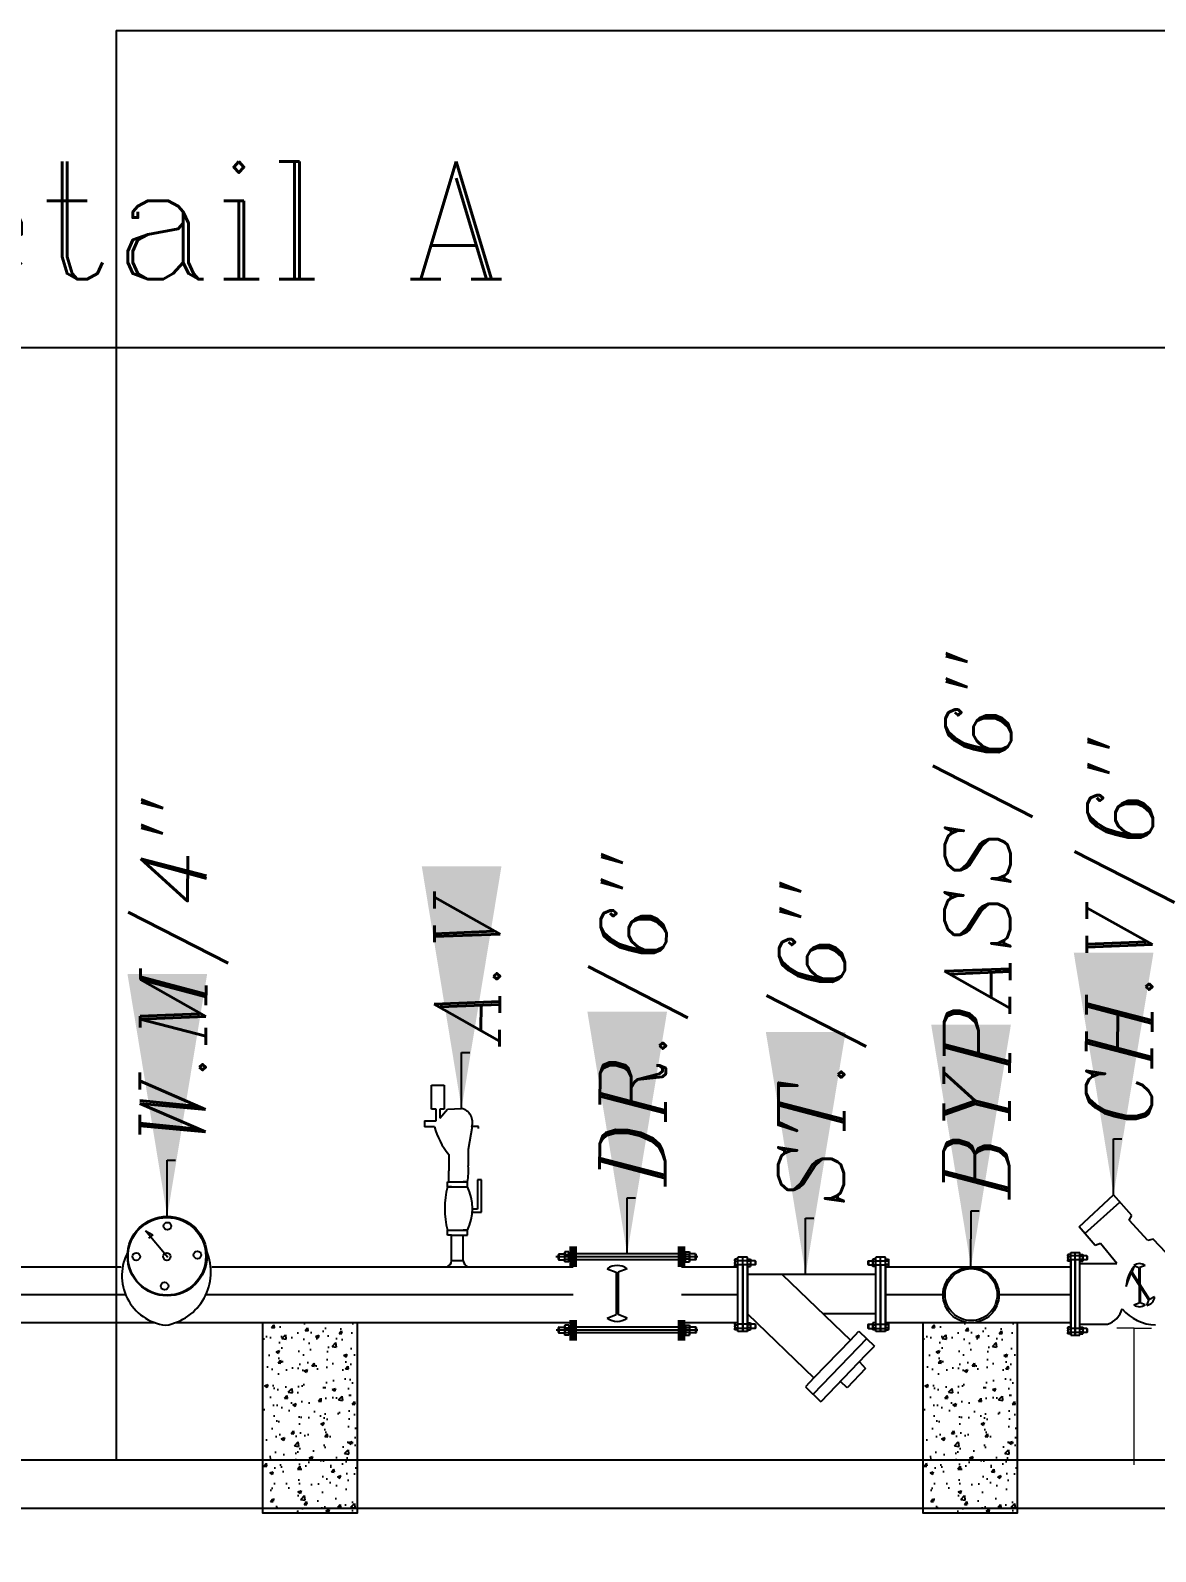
# Model space of a CAD drawing. Extents: x 152000 to 152174, y 158796 to 159332.
# Drawn here: x 152061.384 to 152063.705, y 159119.186 to 159122.325 of the extents above; entities that cross this region are included whole.
import ezdxf

# ---------------------------------------------------------------- set-up
doc = ezdxf.new("R2010")
doc.units = 0
doc.header["$LTSCALE"] = 3
doc.header["$MEASUREMENT"] = 0
doc.header["$PDMODE"] = 2
doc.header["$PDSIZE"] = 0.03
doc.linetypes.add('AUSGEZOGEN', pattern=[0])
doc.linetypes.add('CENTERX41', pattern=[4.75, 2.5, -0.25, 0.25, -0.25, 0.25, -0.25, 0.25, -0.25, 0.25, -0.25])
doc.layers.get('0').update_dxf_attribs({"linetype": 'CONTINUOUS'})
doc.layers.get('DEFPOINTS').update_dxf_attribs({"linetype": 'CONTINUOUS'})
doc.layers.add('BEAM', color=6, linetype='CONTINUOUS', lineweight=13)
doc.layers.add('LAND CORNERS', color=255, linetype='CONTINUOUS', lineweight=25)
for name, color, linetype in [('DIA 100mm', 1, 'CONTINUOUS'), ('EBENE0', 7, 'AUSGEZOGEN'), ('MECH', 6, 'CONTINUOUS'), ('NUMBERS', 6, 'CONTINUOUS'), ('TEXTS', 1, 'CONTINUOUS')]:
    doc.layers.add(name, color=color, linetype=linetype)
doc.styles.add('italic', font='italicc.shx', dxfattribs={"height": 0.4})
doc.styles.add('ROMANC', font='ROMANC', dxfattribs={"height": 7})
doc.dimstyles.new('mais 1-100 plan', dxfattribs={"dimtxt": 0.25, "dimasz": 0.1635, "dimexe": 0.18, "dimexo": 0.0625, "dimgap": 0, "dimtad": 1, "dimzin": 0, "dimdsep": 46, "dimtxsty": 'Standard', "dimblk": 'OBLIQUE', "dimcen": 0, "dimse1": 1, "dimse2": 1, "dimclrd": 8, "dimclrt": 4, "dimadec": 0, "dimazin": 0, "dimtfac": 1, "dimtix": 1, "dimtofl": 0, "dimtmove": 0, "dimatfit": 3, "dimldrblk": 'OBLIQUE', "dimfxl": 0.18, "dimtolj": 1, "dimtzin": 0, "dimarcsym": 0})
doc.dimstyles.get("Standard").update_dxf_attribs({"dimtxt": 0.7, "dimasz": 0.5, "dimexe": 4.572, "dimexo": 1.5875, "dimgap": 0.01, "dimtad": 1, "dimzin": 0, "dimdsep": 46, "dimtxsty": 'Standard', "dimcen": 2.286, "dimse1": 1, "dimse2": 1, "dimsd1": 1, "dimsd2": 1, "dimadec": 0, "dimazin": 0, "dimtfac": 1, "dimtdec": 4, "dimtofl": 0, "dimtmove": 0, "dimatfit": 3, "dimfxl": 1, "dimtolj": 1, "dimtzin": 0, "dimarcsym": 0})

# ---------------------------------------------------------------- blocks, each defined once
blk = doc.blocks.new('*D156')
at = {"layer": 'DEFPOINTS', "color": 0, "transparency": 16777216}
for p in [(152067.0555, 159119.9511), (152056.5608, 159119.2751), (152067.0555, 159118.7318)]:
    blk.add_point(p, dxfattribs=at)
at = {"layer": 'LAND CORNERS', "color": 2, "lineweight": -2, "transparency": 16777216}
blk.add_line((152056.8608, 159118.7318), (152066.7555, 159118.7318), dxfattribs=at)
at = {"layer": 'LAND CORNERS', "color": 2, "transparency": 16777216}
for points in [[(152056.8608, 159118.7818), (152056.8608, 159118.6818), (152056.5608, 159118.7318)], [(152066.7555, 159118.7818), (152066.7555, 159118.6818), (152067.0555, 159118.7318)]]:
    blk.add_solid(points, dxfattribs=at)
at = {"layer": 'LAND CORNERS', "color": 2, "transparency": 16777216, "insert": (152061.8081, 159118.9068), "char_height": 0.25, "attachment_point": 5}
blk.add_mtext('\\A1;10.49', dxfattribs=at)
blk = doc.blocks.new('_OBLIQUE')
at = {"color": 0, "linetype": 'ByBlock'}
blk.add_line((-0.5, -0.5), (0.5, 0.5), dxfattribs=at)

msp = doc.modelspace()

# ---------------------------------------------------------------- hatches: boundary and pattern name
h = msp.add_hatch()
h.set_pattern_fill('AR-CONC', color=256, scale=0.009703, style=0)
h.set_pattern_definition([(50, (152103.27269, 158639.875435), (0.069595362, -0.006088805), [0.007277209, -0.080049298]), (355, (152103.27269, 158639.875435), (-0.013462966, 0.07298479), [0.005821767, -0.064039438]), (100.4514, (152103.27849, 158639.87493), (0.056132448, 0.066895941), [0.006184676, -0.068031435]), (46.1842, (152103.27269, 158639.89484), (0.103553814, -0.016060219), [0.010915813, -0.120073946]), (96.6356, (152103.28132, 158639.8935), (0.09068981, 0.094518123), [0.009277014, -0.102047136]), (351.1842, (152103.27269, 158639.89484), (0.090689736, 0.094518194), [0.00873265, -0.096059157]), (21, (152103.282394, 158639.88999), (0.057917564, -0.03906589), [0.007277209, -0.080049298]), (326, (152103.282394, 158639.88999), (0.023608753, 0.070360911), [0.005821767, -0.064039438]), (71.4514, (152103.28722, 158639.886734), (0.081526341, 0.031294957), [0.006184676, -0.068031435]), (37.5, (152103.27269, 158639.875435), (0.0011798641, 0.0323005081), [0, -0.0632632025, 0, -0.0650097326, 0, -0.0642820117]), (7.5, (152103.27269, 158639.875435), (0.025525493, 0.038269552), [0, -0.0370652505, 0, -0.0618077607, 0, -0.0244999365]), (327.5, (152103.251054, 158639.875435), (0.0517964983, -0.0021884868), [0, -0.024257363, 0, -0.0756829723, 0, -0.1004254824]), (317.5, (152103.24135, 158639.875435), (0.056586234, 0.0097131315), [0, -0.031534572, 0, -0.050261256, 0, -0.071316647])])
h.paths.add_polyline_path([(152062.05774, 159119.6582), (152061.86369, 159119.6582), (152061.86369, 159119.26573), (152062.05774, 159119.26573)])
h = msp.add_hatch()
h.set_pattern_fill('AR-CONC', color=256, scale=0.009703, style=0)
h.set_pattern_definition([(50, (152104.63464, 158639.875435), (0.069595362, -0.006088805), [0.007277209, -0.080049298]), (355, (152104.63464, 158639.875435), (-0.013462966, 0.07298479), [0.005821767, -0.064039438]), (100.4514, (152104.64044, 158639.87493), (0.056132448, 0.066895941), [0.006184676, -0.068031435]), (46.1842, (152104.63464, 158639.89484), (0.103553814, -0.016060219), [0.010915813, -0.120073946]), (96.6356, (152104.64327, 158639.8935), (0.09068981, 0.094518123), [0.009277014, -0.102047136]), (351.1842, (152104.63464, 158639.89484), (0.090689736, 0.094518194), [0.00873265, -0.096059157]), (21, (152104.644343, 158639.88999), (0.057917564, -0.03906589), [0.007277209, -0.080049298]), (326, (152104.64434, 158639.88999), (0.023608753, 0.070360911), [0.005821767, -0.064039438]), (71.4514, (152104.64917, 158639.886734), (0.081526341, 0.031294957), [0.006184676, -0.068031435]), (37.5, (152104.63464, 158639.875435), (0.0011798641, 0.0323005081), [0, -0.0632632025, 0, -0.0650097326, 0, -0.0642820117]), (7.5, (152104.63464, 158639.875435), (0.025525493, 0.038269552), [0, -0.0370652505, 0, -0.0618077607, 0, -0.0244999365]), (327.5, (152104.613003, 158639.875435), (0.0517964983, -0.0021884868), [0, -0.024257363, 0, -0.0756829723, 0, -0.1004254824]), (317.5, (152104.6033, 158639.875435), (0.056586234, 0.0097131315), [0, -0.031534572, 0, -0.050261256, 0, -0.071316647])])
h.paths.add_polyline_path([(152063.41969, 159119.6582), (152063.22564, 159119.6582), (152063.22564, 159119.26573), (152063.41969, 159119.26573)])

# ---------------------------------------------------------------- linework, layer by layer
for points in [[(152062.05774, 159119.6582), (152062.05774, 159119.26573), (152061.86369, 159119.26573), (152061.86369, 159119.6582)], [(152063.41969, 159119.6582), (152063.41969, 159119.26573), (152063.22564, 159119.26573), (152063.22564, 159119.6582)]]:
    msp.add_lwpolyline(points)
at = {"color": 7}
for centre in [(152061.66659, 159119.85775), (152061.60242, 159119.79474), (152061.66543, 159119.79474), (152061.72844, 159119.79826), (152061.66078, 159119.7341)]:
    msp.add_circle(centre, 0.00776, dxfattribs=at)
at = {"layer": 'BEAM', "color": 2}
for p, q in [((152063.66097, 159119.64688), (152063.62511, 159119.64688)), ((152063.66097, 159119.64688), (152063.69682, 159119.64688)), ((152063.66097, 159119.36507), (152063.66097, 159119.64688))]:
    msp.add_line(p, q, dxfattribs=at)
at = {"layer": 'DIA 100mm', "color": 1, "linetype": 'CENTERX41'}
for centre, radius in [((152063.32426, 159119.71578), 0.05758), ((152063.32452, 159119.71652), 0.05367)]:
    msp.add_circle(centre, radius, dxfattribs=at)
at = {"layer": 'EBENE0', "color": 8, "linetype": 'AUSGEZOGEN'}
for p, q in [((152061.5608, 159122.32507), (152061.5608, 159119.37507)), ((152061.5608, 159122.32507), (152065.3608, 159122.32507)), ((152061.5608, 159122.32507), (152061.5608, 159119.37507)), ((152061.5608, 159122.32507), (152065.3608, 159122.32507)), ((152065.9608, 159119.37507), (152056.5608, 159119.37507)), ((152065.9608, 159119.27507), (152056.5608, 159119.27507))]:
    msp.add_line(p, q, dxfattribs=at)
at = {"layer": 'MECH'}
for p, q in [((152062.21117, 159120.09882), (152062.21117, 159120.14866)), ((152062.21117, 159120.14866), (152062.2374, 159120.14866)), ((152062.2374, 159120.14866), (152062.2374, 159120.09882)), ((152062.22077, 159120.09882), (152062.21117, 159120.09882)), ((152062.22077, 159120.07519), (152062.22077, 159120.09882)), ((152062.22844, 159120.0803), (152062.24443, 159120.09882)), ((152062.22844, 159120.09882), (152062.22844, 159120.0803)), ((152062.2374, 159120.09882), (152062.22844, 159120.09882)), ((152062.24443, 159120.09882), (152062.27335, 159120.10034)), ((152062.1971, 159120.07519), (152062.22077, 159120.07519)), ((152062.21723, 159120.06296), (152062.1971, 159120.06296)), ((152062.2951, 159120.06329), (152062.28724, 159120.01592)), ((152062.30853, 159120.06329), (152062.2951, 159120.06329)), ((152062.30853, 159120.05946), (152062.30853, 159120.06329)), ((152062.28724, 159120.01592), (152062.28724, 159119.98188)), ((152062.24689, 159120.00577), (152062.24689, 159119.97173)), ((152062.24689, 159119.94926), (152062.24689, 159119.97173)), ((152062.24439, 159119.93906), (152062.24439, 159119.94926)), ((152062.24439, 159119.94926), (152062.28535, 159119.94926)), ((152062.25288, 159119.93906), (152062.24439, 159119.93906)), ((152062.24439, 159119.93906), (152062.28535, 159119.93906)), ((152062.28535, 159119.94926), (152062.27686, 159119.94926)), ((152062.27686, 159119.93906), (152062.28535, 159119.93906)), ((152062.28535, 159119.93906), (152062.28535, 159119.94926)), ((152062.30621, 159119.95295), (152062.30621, 159119.89279)), ((152062.31428, 159119.95295), (152062.30621, 159119.95295)), ((152062.31428, 159119.8864), (152062.31428, 159119.95295)), ((152063.54769, 159119.85619), (152063.61831, 159119.92202)), ((152063.65593, 159119.87989), (152063.61831, 159119.92202)), ((152062.30621, 159119.89279), (152062.29612, 159119.89279)), ((152063.55907, 159119.84283), (152063.63138, 159119.90738)), ((152062.29596, 159119.8864), (152062.31428, 159119.8864)), ((152063.6504, 159119.86985), (152063.65593, 159119.87989)), ((152063.68918, 159119.82825), (152063.6504, 159119.86985)), ((152062.24439, 159119.83893), (152062.24439, 159119.84913)), ((152062.24439, 159119.84913), (152062.28535, 159119.84913)), ((152062.25288, 159119.83893), (152062.24439, 159119.83893)), ((152062.25288, 159119.78597), (152062.25288, 159119.83893)), ((152062.25288, 159119.83893), (152062.27686, 159119.83893)), ((152062.28535, 159119.84913), (152062.27686, 159119.84913)), ((152062.27686, 159119.78597), (152062.27686, 159119.83893)), ((152062.27686, 159119.83893), (152062.28535, 159119.83893)), ((152062.28535, 159119.83893), (152062.28535, 159119.84913)), ((152063.58059, 159119.81757), (152063.54769, 159119.85619)), ((152063.69987, 159119.83072), (152063.68918, 159119.82825)), ((152063.72702, 159119.80278), (152063.69987, 159119.83072)), ((152062.47482, 159119.80024), (152062.47343, 159119.79946)), ((152062.47343, 159119.78913), (152062.47343, 159119.79946)), ((152062.47482, 159119.78836), (152062.47482, 159119.80024)), ((152062.47482, 159119.80024), (152062.48685, 159119.80024)), ((152062.49483, 159119.80456), (152062.48658, 159119.80456)), ((152062.48658, 159119.80456), (152062.48658, 159119.80024)), ((152062.48658, 159119.78836), (152062.48658, 159119.80024)), ((152062.48658, 159119.79896), (152062.49483, 159119.79896)), ((152062.49483, 159119.78403), (152062.49483, 159119.80456)), ((152062.73509, 159119.80024), (152062.49483, 159119.80024)), ((152062.73509, 159119.78403), (152062.73509, 159119.80456)), ((152062.73509, 159119.80456), (152062.74334, 159119.80456)), ((152062.74334, 159119.79896), (152062.73509, 159119.79896)), ((152062.74334, 159119.80456), (152062.74334, 159119.80024)), ((152062.74334, 159119.78836), (152062.74334, 159119.80024)), ((152062.75613, 159119.80024), (152062.7441, 159119.80024)), ((152062.75613, 159119.80024), (152062.75752, 159119.79946)), ((152062.75613, 159119.78836), (152062.75613, 159119.80024)), ((152062.75752, 159119.78913), (152062.75752, 159119.79946)), ((152063.52974, 159119.79908), (152063.5242, 159119.79908)), ((152063.5242, 159119.79908), (152063.5242, 159119.79618)), ((152063.5242, 159119.79618), (152063.5242, 159119.78821)), ((152063.54917, 159119.79618), (152063.52974, 159119.79618)), ((152063.53006, 159119.63248), (152063.53006, 159119.8036)), ((152063.53006, 159119.8036), (152063.53947, 159119.8036)), ((152063.53006, 159119.78911), (152063.53006, 159119.8036)), ((152063.53006, 159119.63248), (152063.53006, 159119.8036)), ((152063.53947, 159119.63248), (152063.53947, 159119.8036)), ((152063.53947, 159119.63248), (152063.53947, 159119.8036)), ((152063.53947, 159119.63248), (152063.53947, 159119.8036)), ((152063.53947, 159119.63248), (152063.53947, 159119.8036)), ((152063.53947, 159119.78911), (152063.53947, 159119.8036)), ((152063.53947, 159119.8036), (152063.54889, 159119.8036)), ((152063.53947, 159119.63248), (152063.53947, 159119.8036)), ((152063.54889, 159119.63248), (152063.54889, 159119.8036)), ((152063.54917, 159119.79908), (152063.5547, 159119.79908)), ((152063.5547, 159119.79908), (152063.5547, 159119.79618)), ((152063.5547, 159119.79618), (152063.5547, 159119.78821)), ((152063.56328, 159119.79618), (152063.55521, 159119.79618)), ((152063.56328, 159119.79618), (152063.56328, 159119.78821)), ((152063.56421, 159119.79566), (152063.56328, 159119.79618)), ((152063.59128, 159119.82168), (152063.58059, 159119.81757)), ((152063.62501, 159119.7806), (152063.59128, 159119.82168)), ((152062.27686, 159119.78597), (152062.25288, 159119.78597)), ((152062.76101, 159119.7943), (152062.46813, 159119.7943)), ((152062.47343, 159119.78913), (152062.47482, 159119.78836)), ((152062.47482, 159119.78836), (152062.48685, 159119.78836)), ((152062.48658, 159119.78963), (152062.49483, 159119.78963)), ((152062.48658, 159119.78403), (152062.48658, 159119.78836)), ((152062.49483, 159119.78403), (152062.48658, 159119.78403)), ((152062.73509, 159119.78836), (152062.49483, 159119.78836)), ((152062.57393, 159119.76983), (152062.5924, 159119.76248)), ((152062.61475, 159119.76983), (152062.59628, 159119.76248)), ((152062.74334, 159119.78963), (152062.73509, 159119.78963)), ((152062.73509, 159119.78403), (152062.74334, 159119.78403)), ((152062.74334, 159119.78403), (152062.74334, 159119.78836)), ((152062.75613, 159119.78836), (152062.7441, 159119.78836)), ((152062.75752, 159119.78913), (152062.75613, 159119.78836)), ((152062.8373, 159119.78924), (152062.8373, 159119.78616)), ((152062.84317, 159119.78924), (152062.8373, 159119.78924)), ((152062.8373, 159119.78616), (152062.8373, 159119.77772)), ((152062.8373, 159119.78526), (152062.84317, 159119.78526)), ((152062.8373, 159119.77863), (152062.84317, 159119.77863)), ((152062.8373, 159119.77465), (152062.8373, 159119.77772)), ((152062.84317, 159119.77465), (152062.8373, 159119.77465)), ((152062.86376, 159119.78616), (152062.84317, 159119.78616)), ((152062.86376, 159119.77772), (152062.84317, 159119.77772)), ((152062.84351, 159119.64056), (152062.84351, 159119.79403)), ((152062.85348, 159119.79403), (152062.84351, 159119.79403)), ((152062.85348, 159119.64056), (152062.85348, 159119.79403)), ((152062.85348, 159119.77868), (152062.85348, 159119.79403)), ((152062.85348, 159119.64056), (152062.85348, 159119.79403)), ((152062.86346, 159119.79403), (152062.85348, 159119.79403)), ((152062.85348, 159119.64056), (152062.85348, 159119.79403)), ((152062.85348, 159119.64056), (152062.85348, 159119.79403)), ((152062.85348, 159119.77868), (152062.85348, 159119.65591)), ((152062.86346, 159119.64056), (152062.86346, 159119.79403)), ((152062.86346, 159119.77868), (152062.86346, 159119.79403)), ((152062.86346, 159119.64056), (152062.86346, 159119.79403)), ((152062.86346, 159119.77868), (152062.86346, 159119.65591)), ((152062.86376, 159119.78924), (152062.86962, 159119.78924)), ((152062.86962, 159119.78526), (152062.86376, 159119.78526)), ((152062.86962, 159119.77863), (152062.86376, 159119.77863)), ((152062.86376, 159119.77465), (152062.86962, 159119.77465)), ((152062.86962, 159119.78924), (152062.86962, 159119.78616)), ((152062.86962, 159119.78616), (152062.86962, 159119.77772)), ((152062.86962, 159119.77465), (152062.86962, 159119.77772)), ((152062.87871, 159119.78616), (152062.87016, 159119.78616)), ((152062.87871, 159119.77772), (152062.87016, 159119.77772)), ((152062.8797, 159119.78562), (152062.87871, 159119.78616)), ((152062.87871, 159119.78616), (152062.87871, 159119.77772)), ((152062.87871, 159119.77772), (152062.8797, 159119.77827)), ((152062.8797, 159119.78562), (152062.8797, 159119.77827)), ((152063.11156, 159119.78562), (152063.11255, 159119.78616)), ((152063.11156, 159119.78562), (152063.11156, 159119.77827)), ((152063.11255, 159119.77772), (152063.11156, 159119.77827)), ((152063.11255, 159119.78616), (152063.1211, 159119.78616)), ((152063.11255, 159119.78616), (152063.11255, 159119.77772)), ((152063.11255, 159119.77772), (152063.1211, 159119.77772)), ((152063.12164, 159119.78924), (152063.12164, 159119.78616)), ((152063.1275, 159119.78924), (152063.12164, 159119.78924)), ((152063.12164, 159119.78616), (152063.12164, 159119.77772)), ((152063.12164, 159119.78526), (152063.1275, 159119.78526)), ((152063.12164, 159119.77863), (152063.1275, 159119.77863)), ((152063.12164, 159119.77465), (152063.12164, 159119.77772)), ((152063.1275, 159119.77465), (152063.12164, 159119.77465)), ((152063.1275, 159119.78616), (152063.14809, 159119.78616)), ((152063.1275, 159119.77772), (152063.14809, 159119.77772)), ((152063.1278, 159119.64056), (152063.1278, 159119.79403)), ((152063.13778, 159119.79403), (152063.1278, 159119.79403)), ((152063.13778, 159119.64056), (152063.13778, 159119.79403)), ((152063.13778, 159119.77868), (152063.13778, 159119.79403)), ((152063.13778, 159119.64056), (152063.13778, 159119.79403)), ((152063.14775, 159119.79403), (152063.13778, 159119.79403)), ((152063.13778, 159119.64056), (152063.13778, 159119.79403)), ((152063.13778, 159119.77868), (152063.13778, 159119.65591)), ((152063.14775, 159119.64056), (152063.14775, 159119.79403)), ((152063.14775, 159119.77868), (152063.14775, 159119.79403)), ((152063.14775, 159119.64056), (152063.14775, 159119.79403)), ((152063.14775, 159119.77868), (152063.14775, 159119.65591)), ((152063.14809, 159119.78924), (152063.15396, 159119.78924)), ((152063.15396, 159119.78526), (152063.14809, 159119.78526)), ((152063.15396, 159119.77863), (152063.14809, 159119.77863)), ((152063.14809, 159119.77465), (152063.15396, 159119.77465)), ((152063.15396, 159119.78924), (152063.15396, 159119.78616)), ((152063.15396, 159119.78616), (152063.15396, 159119.77772)), ((152063.15396, 159119.77465), (152063.15396, 159119.77772)), ((152063.5242, 159119.79533), (152063.52974, 159119.79533)), ((152063.5242, 159119.78906), (152063.52974, 159119.78906)), ((152063.5242, 159119.78531), (152063.5242, 159119.78821)), ((152063.52974, 159119.78531), (152063.5242, 159119.78531)), ((152063.54917, 159119.78821), (152063.52974, 159119.78821)), ((152063.53006, 159119.78911), (152063.53006, 159119.64696)), ((152063.53947, 159119.78911), (152063.53947, 159119.64696)), ((152063.54889, 159119.7806), (152063.62501, 159119.7806)), ((152063.5547, 159119.79533), (152063.54917, 159119.79533)), ((152063.5547, 159119.78906), (152063.54917, 159119.78906)), ((152063.54917, 159119.78531), (152063.5547, 159119.78531)), ((152063.5547, 159119.78531), (152063.5547, 159119.78821)), ((152063.56328, 159119.78821), (152063.55521, 159119.78821)), ((152063.56328, 159119.78821), (152063.56421, 159119.78873)), ((152063.56421, 159119.79566), (152063.56421, 159119.78873)), ((152063.66031, 159119.77399), (152063.65625, 159119.76332)), ((152063.65997, 159119.77646), (152063.6706, 159119.77228)), ((152063.6706, 159119.77228), (152063.67086, 159119.6995)), ((152063.68344, 159119.77655), (152063.67284, 159119.77229)), ((152063.67284, 159119.77229), (152063.6731, 159119.69951)), ((152062.5924, 159119.76248), (152062.5924, 159119.67505)), ((152062.59628, 159119.76248), (152062.59628, 159119.67505)), ((152063.1278, 159119.75814), (152062.86346, 159119.75814)), ((152062.9347, 159119.75814), (152063.07535, 159119.62272)), ((152063.64454, 159119.73337), (152063.65474, 159119.76167)), ((152063.65474, 159119.76167), (152063.69126, 159119.70491)), ((152063.65625, 159119.76332), (152063.69277, 159119.70656)), ((152063.6872, 159119.69424), (152063.69126, 159119.70491)), ((152063.70306, 159119.71152), (152063.69277, 159119.70656)), ((152062.57393, 159119.66771), (152062.5924, 159119.67505)), ((152062.61475, 159119.66771), (152062.59628, 159119.67505)), ((152062.86346, 159119.67648), (152063.00028, 159119.54475)), ((152063.1278, 159119.67645), (152063.01955, 159119.67645)), ((152063.66027, 159119.69524), (152063.67086, 159119.6995)), ((152063.68373, 159119.69532), (152063.6731, 159119.69951)), ((152062.76101, 159119.64324), (152062.4686, 159119.64324)), ((152062.47482, 159119.64918), (152062.47343, 159119.6484)), ((152062.47343, 159119.63807), (152062.47343, 159119.6484)), ((152062.47482, 159119.6373), (152062.47482, 159119.64918)), ((152062.47482, 159119.64918), (152062.48685, 159119.64918)), ((152062.48658, 159119.65351), (152062.48658, 159119.64918)), ((152062.49483, 159119.65351), (152062.48658, 159119.65351)), ((152062.48658, 159119.64918), (152062.48658, 159119.6373)), ((152062.48658, 159119.64791), (152062.49483, 159119.64791)), ((152062.49483, 159119.65351), (152062.49483, 159119.63297)), ((152062.73509, 159119.64918), (152062.49483, 159119.64918)), ((152062.73509, 159119.65351), (152062.73509, 159119.63297)), ((152062.73509, 159119.65351), (152062.74334, 159119.65351)), ((152062.74334, 159119.64791), (152062.73509, 159119.64791)), ((152062.74334, 159119.65351), (152062.74334, 159119.64918)), ((152062.74334, 159119.64918), (152062.74334, 159119.6373)), ((152062.75613, 159119.64918), (152062.7441, 159119.64918)), ((152062.75613, 159119.64918), (152062.75613, 159119.6373)), ((152062.75752, 159119.6484), (152062.75613, 159119.64918)), ((152062.75752, 159119.6484), (152062.75752, 159119.63807)), ((152062.8373, 159119.65827), (152062.8373, 159119.65519)), ((152062.84317, 159119.65827), (152062.8373, 159119.65827)), ((152062.8373, 159119.65519), (152062.8373, 159119.64675)), ((152062.8373, 159119.65429), (152062.84317, 159119.65429)), ((152062.8373, 159119.64765), (152062.84317, 159119.64765)), ((152062.8373, 159119.64367), (152062.8373, 159119.64675)), ((152062.84317, 159119.64367), (152062.8373, 159119.64367)), ((152062.86376, 159119.65519), (152062.84317, 159119.65519)), ((152062.86376, 159119.64675), (152062.84317, 159119.64675)), ((152062.85348, 159119.64056), (152062.84351, 159119.64056)), ((152062.85348, 159119.64056), (152062.84351, 159119.64056)), ((152062.85348, 159119.65591), (152062.85348, 159119.64056)), ((152062.86346, 159119.64056), (152062.85348, 159119.64056)), ((152062.86346, 159119.64056), (152062.85348, 159119.64056)), ((152062.86346, 159119.65591), (152062.86346, 159119.64056)), ((152062.86376, 159119.65827), (152062.86962, 159119.65827)), ((152062.86962, 159119.65429), (152062.86376, 159119.65429)), ((152062.86962, 159119.64765), (152062.86376, 159119.64765)), ((152062.86376, 159119.64367), (152062.86962, 159119.64367)), ((152062.86962, 159119.65827), (152062.86962, 159119.65519)), ((152062.86962, 159119.65519), (152062.86962, 159119.64675)), ((152062.86962, 159119.64367), (152062.86962, 159119.64675)), ((152062.87871, 159119.65519), (152062.87016, 159119.65519)), ((152062.87871, 159119.64675), (152062.87016, 159119.64675)), ((152062.8797, 159119.65464), (152062.87871, 159119.65519)), ((152062.87871, 159119.65519), (152062.87871, 159119.64675)), ((152062.87871, 159119.64675), (152062.8797, 159119.6473)), ((152062.8797, 159119.65464), (152062.8797, 159119.6473)), ((152063.07535, 159119.62272), (152063.0931, 159119.64115)), ((152063.0931, 159119.64115), (152063.12517, 159119.61027)), ((152063.11156, 159119.65464), (152063.11255, 159119.65519)), ((152063.11156, 159119.65464), (152063.11156, 159119.6473)), ((152063.11255, 159119.64675), (152063.11156, 159119.6473)), ((152063.11255, 159119.65519), (152063.1211, 159119.65519)), ((152063.11255, 159119.65519), (152063.11255, 159119.64675)), ((152063.11255, 159119.64675), (152063.1211, 159119.64675)), ((152063.12164, 159119.65827), (152063.12164, 159119.65519)), ((152063.1275, 159119.65827), (152063.12164, 159119.65827)), ((152063.12164, 159119.65519), (152063.12164, 159119.64675)), ((152063.12164, 159119.65429), (152063.1275, 159119.65429)), ((152063.12164, 159119.64765), (152063.1275, 159119.64765)), ((152063.12164, 159119.64367), (152063.12164, 159119.64675)), ((152063.1275, 159119.64367), (152063.12164, 159119.64367)), ((152063.1275, 159119.65519), (152063.14809, 159119.65519)), ((152063.1275, 159119.64675), (152063.14809, 159119.64675)), ((152063.13778, 159119.64056), (152063.1278, 159119.64056)), ((152063.13778, 159119.64056), (152063.1278, 159119.64056)), ((152063.13778, 159119.65591), (152063.13778, 159119.64056)), ((152063.14775, 159119.64056), (152063.13778, 159119.64056)), ((152063.14775, 159119.64056), (152063.13778, 159119.64056)), ((152063.14775, 159119.65591), (152063.14775, 159119.64056)), ((152063.14809, 159119.65827), (152063.15396, 159119.65827)), ((152063.15396, 159119.65429), (152063.14809, 159119.65429)), ((152063.15396, 159119.64765), (152063.14809, 159119.64765)), ((152063.14809, 159119.64367), (152063.15396, 159119.64367)), ((152063.15396, 159119.65827), (152063.15396, 159119.65519)), ((152063.15396, 159119.65519), (152063.15396, 159119.64675)), ((152063.15396, 159119.64367), (152063.15396, 159119.64675)), ((152063.52974, 159119.64919), (152063.5242, 159119.64919)), ((152063.5242, 159119.64919), (152063.5242, 159119.64628)), ((152063.5242, 159119.64628), (152063.5242, 159119.63832)), ((152063.5242, 159119.64543), (152063.52974, 159119.64543)), ((152063.54917, 159119.64628), (152063.52974, 159119.64628)), ((152063.53006, 159119.64696), (152063.53006, 159119.63248)), ((152063.53947, 159119.64696), (152063.53947, 159119.63248)), ((152063.54889, 159119.65522), (152063.60584, 159119.65522)), ((152063.54917, 159119.64919), (152063.5547, 159119.64919)), ((152063.5547, 159119.64543), (152063.54917, 159119.64543)), ((152063.5547, 159119.64919), (152063.5547, 159119.64628)), ((152063.5547, 159119.64628), (152063.5547, 159119.63832)), ((152063.56328, 159119.64628), (152063.55521, 159119.64628)), ((152063.56328, 159119.64628), (152063.56328, 159119.63832)), ((152063.56421, 159119.64577), (152063.56328, 159119.64628)), ((152063.56421, 159119.64577), (152063.56421, 159119.63884)), ((152062.47343, 159119.63807), (152062.47482, 159119.6373)), ((152062.47482, 159119.6373), (152062.48685, 159119.6373)), ((152062.48658, 159119.63857), (152062.49483, 159119.63857)), ((152062.48658, 159119.63297), (152062.48658, 159119.6373)), ((152062.49483, 159119.63297), (152062.48658, 159119.63297)), ((152062.73509, 159119.6373), (152062.49483, 159119.6373)), ((152062.74334, 159119.63857), (152062.73509, 159119.63857)), ((152062.73509, 159119.63297), (152062.74334, 159119.63297)), ((152062.74334, 159119.63297), (152062.74334, 159119.6373)), ((152062.75613, 159119.6373), (152062.7441, 159119.6373)), ((152062.75613, 159119.6373), (152062.75752, 159119.63807)), ((152063.10932, 159119.62553), (152062.99876, 159119.51069)), ((152063.07535, 159119.62272), (152063.00028, 159119.54475)), ((152063.10742, 159119.59183), (152063.12517, 159119.61027)), ((152063.5242, 159119.63917), (152063.52974, 159119.63917)), ((152063.5242, 159119.63541), (152063.5242, 159119.63832)), ((152063.52974, 159119.63541), (152063.5242, 159119.63541)), ((152063.54917, 159119.63832), (152063.52974, 159119.63832)), ((152063.53006, 159119.63248), (152063.53947, 159119.63248)), ((152063.53006, 159119.63248), (152063.53947, 159119.63248)), ((152063.53947, 159119.63248), (152063.54889, 159119.63248)), ((152063.53947, 159119.63248), (152063.54889, 159119.63248)), ((152063.5547, 159119.63917), (152063.54917, 159119.63917)), ((152063.54917, 159119.63541), (152063.5547, 159119.63541)), ((152063.5547, 159119.63541), (152063.5547, 159119.63832)), ((152063.56328, 159119.63832), (152063.55521, 159119.63832)), ((152063.56328, 159119.63832), (152063.56421, 159119.63884)), ((152063.10742, 159119.59183), (152063.01461, 159119.49543)), ((152063.09403, 159119.57792), (152063.10691, 159119.56389)), ((152063.10691, 159119.56389), (152063.06873, 159119.52424)), ((152063.00028, 159119.54475), (152062.98253, 159119.52632)), ((152062.98253, 159119.52632), (152063.01461, 159119.49543)), ((152063.06873, 159119.52424), (152063.05504, 159119.53742))]:
    msp.add_line(p, q, dxfattribs=at)
msp.add_lwpolyline([(152062.1971, 159120.07519), (152062.1971, 159120.06296)], dxfattribs=at)
at = {"layer": 'MECH', "const_width": 0.01619}
for points in [[(152062.50353, 159119.816), (152062.50353, 159119.77321)], [(152062.72694, 159119.816), (152062.72694, 159119.77321)], [(152062.50353, 159119.62153), (152062.50353, 159119.66433)], [(152062.72694, 159119.62153), (152062.72694, 159119.66433)]]:
    msp.add_lwpolyline(points, dxfattribs=at)
at = {"layer": 'MECH'}
for centre, radius, start, end in [((152062.26709, 159120.07205), 0.02897, 340.96404, 77.5191), ((152062.36896, 159120.10536), 0.15754, 195.6131, 219.20823), ((152062.16943, 159119.97235), 0.1182, 348.73528, 4.62447), ((152062.42006, 159119.8941), 0.18133, 165.6432, 194.3568), ((152062.19534, 159119.8941), 0.10061, 333.45673, 26.54327), ((152062.48986, 159119.80176), 0.00431, 139.521, 220.479), ((152062.49669, 159119.7943), 0.01113, 155.22028, 204.77972), ((152062.74006, 159119.80176), 0.00431, 319.521, 40.479), ((152062.73324, 159119.7943), 0.01113, 335.22028, 24.77972), ((152063.52641, 159119.7972), 0.00289, 139.521, 220.479), ((152063.5525, 159119.7972), 0.00289, 319.521, 40.479), ((152062.23649, 159119.78866), 0.01661, 292.96529, 350.69712), ((152062.29326, 159119.78866), 0.01661, 189.30288, 247.03471), ((152062.48986, 159119.78683), 0.00431, 139.521, 220.479), ((152062.59434, 159119.74189), 0.0346, 53.84916, 126.15084), ((152062.74006, 159119.78683), 0.00431, 319.521, 40.479), ((152062.83963, 159119.78725), 0.00307, 139.521, 220.479), ((152062.84449, 159119.78194), 0.00791, 155.22028, 204.77972), ((152062.83963, 159119.77664), 0.00307, 139.521, 220.479), ((152062.86729, 159119.78725), 0.00307, 319.521, 40.479), ((152062.86244, 159119.78194), 0.00791, 335.22028, 24.77972), ((152062.86729, 159119.77664), 0.00307, 319.521, 40.479), ((152063.12397, 159119.78725), 0.00307, 139.521, 220.479), ((152063.12397, 159119.77664), 0.00307, 139.521, 220.479), ((152063.12882, 159119.78194), 0.00791, 155.22028, 204.77972), ((152063.15162, 159119.78725), 0.00307, 319.521, 40.479), ((152063.14677, 159119.78194), 0.00791, 335.22028, 24.77972), ((152063.15162, 159119.77664), 0.00307, 319.521, 40.479), ((152063.52641, 159119.78719), 0.00289, 139.521, 220.479), ((152063.53099, 159119.7922), 0.00747, 155.22028, 204.77972), ((152063.54792, 159119.7922), 0.00747, 335.22028, 24.77972), ((152063.5525, 159119.78719), 0.00289, 319.521, 40.479), ((152063.70842, 159119.73193), 0.0639, 138.83946, 178.70721), ((152063.67176, 159119.76045), 0.01989, 54.05537, 126.35704), ((152063.6833, 159119.71373), 0.01989, 281.31684, 353.61851), ((152063.59033, 159119.70038), 0.04775, 288.94428, 343.72029), ((152063.70773, 159119.74723), 0.09353, 220.09125, 268.31634), ((152063.67194, 159119.71134), 0.01989, 234.05537, 306.35704), ((152062.48986, 159119.65071), 0.00431, 139.521, 220.479), ((152062.49669, 159119.64324), 0.01113, 155.22028, 204.77972), ((152062.59434, 159119.69564), 0.0346, 233.84916, 306.15084), ((152062.74006, 159119.65071), 0.00431, 319.521, 40.479), ((152062.73324, 159119.64324), 0.01113, 335.22028, 24.77972), ((152062.83963, 159119.65628), 0.00307, 139.521, 220.479), ((152062.84449, 159119.65097), 0.00791, 155.22028, 204.77972), ((152062.83963, 159119.64566), 0.00307, 139.521, 220.479), ((152062.86729, 159119.65628), 0.00307, 319.521, 40.479), ((152062.86244, 159119.65097), 0.00791, 335.22028, 24.77972), ((152062.86729, 159119.64566), 0.00307, 319.521, 40.479), ((152063.12397, 159119.65628), 0.00307, 139.521, 220.479), ((152063.12397, 159119.64566), 0.00307, 139.521, 220.479), ((152063.12882, 159119.65097), 0.00791, 155.22028, 204.77972), ((152063.15162, 159119.65628), 0.00307, 319.521, 40.479), ((152063.14677, 159119.65097), 0.00791, 335.22028, 24.77972), ((152063.15162, 159119.64566), 0.00307, 319.521, 40.479), ((152063.52641, 159119.64731), 0.00289, 139.521, 220.479), ((152063.53099, 159119.6423), 0.00747, 155.22028, 204.77972), ((152063.5525, 159119.64731), 0.00289, 319.521, 40.479), ((152063.54792, 159119.6423), 0.00747, 335.22028, 24.77972), ((152062.48986, 159119.63577), 0.00431, 139.521, 220.479), ((152062.74006, 159119.63577), 0.00431, 319.521, 40.479), ((152063.52641, 159119.63729), 0.00289, 139.521, 220.479), ((152063.5525, 159119.63729), 0.00289, 319.521, 40.479)]:
    msp.add_arc(centre, radius, start, end, dxfattribs=at)
at = {"layer": 'NUMBERS', "color": 0, "linetype": 'ByBlock'}
for p, q in [((152061.66755, 159119.79301), (152061.62124, 159119.84799)), ((152061.62124, 159119.84799), (152061.63648, 159119.8398)), ((152061.63648, 159119.8398), (152061.62762, 159119.83283))]:
    msp.add_line(p, q, dxfattribs=at)
for centre, radius in [((152061.66624, 159119.79596), 0.08203), ((152061.66566, 159119.79539), 0.08015)]:
    msp.add_circle(centre, radius, dxfattribs=at)
for centre, radius, start, end in [((152061.67544, 159119.75529), 0.10286, 150.56478, 263.07111), ((152061.64466, 159119.7634), 0.11174, 279.45989, 22.32092)]:
    msp.add_arc(centre, radius, start, end, dxfattribs=at)
at = {"layer": 'TEXTS'}
msp.add_lwpolyline([(152066.6404, 159121.66993), (152053.80565, 159121.66993), (152053.80565, 159117.44674), (152066.6404, 159117.44674)], close=True, dxfattribs=at)
for points in [[(152061.57134, 159119.77336), (152060.92982, 159119.77336)], [(152062.50353, 159119.77336), (152061.75804, 159119.77336)], [(152062.84351, 159119.77336), (152062.72694, 159119.77336)], [(152063.53006, 159119.77336), (152063.14775, 159119.77336)], [(152061.58047, 159119.71578), (152060.92982, 159119.71578)], [(152062.50353, 159119.71578), (152061.74575, 159119.71578)], [(152062.84351, 159119.71578), (152062.72694, 159119.71578)], [(152063.26668, 159119.71578), (152063.14775, 159119.71578)], [(152063.53006, 159119.71578), (152063.38184, 159119.71578)], [(152061.64145, 159119.6582), (152060.92982, 159119.6582)], [(152062.50353, 159119.6582), (152061.68235, 159119.6582)], [(152062.84351, 159119.6582), (152062.72694, 159119.6582)], [(152063.53006, 159119.6582), (152063.14775, 159119.6582)]]:
    msp.add_lwpolyline(points, dxfattribs=at)

# ---------------------------------------------------------------- texts
at = {"color": 7, "style": 'ROMANC'}
msp.add_text(' See Detail A', height=0.2431446, dxfattribs=at).set_placement((152060.0321, 159121.81163, -0.00001))
at = {"layer": 'NUMBERS', "color": 5, "style": 'italic'}
for s, p in [('BYPASS/6"', (152063.40271, 159119.91271)), ('CH.V/6"', (152063.6968, 159120.06137)), ('W.M/4"', (152061.74473, 159120.01734)), ('DR./6"', (152062.69345, 159119.93958)), ('ST./6"', (152063.06164, 159119.89749)), ('A.V', (152062.35184, 159120.23969))]:
    msp.add_text(s, height=0.135478, rotation=89.74376, dxfattribs=at).set_placement(p)

# ---------------------------------------------------------------- dimensions: what is measured, and where the dimension line sits
at = {"layer": 'LAND CORNERS'}
dim = msp.add_linear_dim(base=(152067.05548, 159118.73178), p1=(152056.5608, 159119.27507), p2=(152067.05548, 159119.95111), dimstyle='mais 1-100 plan', override={"dimasz": 0.3, "dimgap": 0.05, "dimsah": 1, "dimclrd": 2, "dimclrt": 2, "dimfxlon": 1, "dimarcsym": 1}, dxfattribs=at)
dim.commit()
dim.dimension.update_dxf_attribs({"geometry": '*D156', "text_midpoint": (152061.80814, 159118.90678)})

# ---------------------------------------------------------------- leaders
for points in [[(152062.27335, 159120.10034), (152062.27338, 159120.21611), (152062.29032, 159120.21611)], [(152063.61831, 159119.92202), (152063.61834, 159120.03779), (152063.63528, 159120.03779)], [(152061.66624, 159119.87799), (152061.66628, 159119.99376), (152061.68321, 159119.99376)], [(152062.61496, 159119.80024), (152062.61499, 159119.91601), (152062.63193, 159119.916)], [(152062.98315, 159119.75814), (152062.98318, 159119.87391), (152063.00012, 159119.87391)], [(152063.32423, 159119.77336), (152063.32426, 159119.88913), (152063.34119, 159119.88913)]]:
    msp.add_leader(points, dimstyle='Standard', override={"dimscale": 1, "dimfxl": 0.18})

doc.saveas('drawing.dxf')
